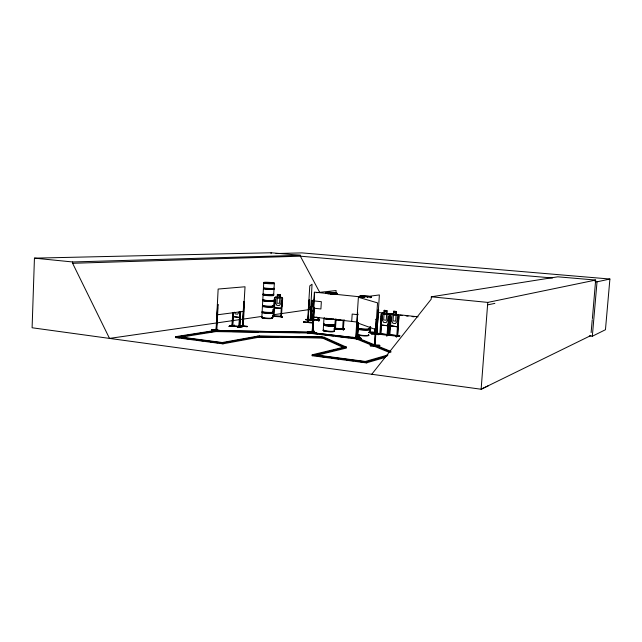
<?xml version="1.0" encoding="UTF-8"?>
<svg xmlns="http://www.w3.org/2000/svg" width="642" height="642" viewBox="0 0 642 642"><rect width="100%" height="100%" fill="white"/><g stroke="black" fill="none" stroke-linecap="round" stroke-linejoin="round"><path stroke-width="0.96" d="M314.235 320.246L305.873 319.764L314.267 320.23M319.547 292.07L300.352 256.182L300.408 255.283L271.125 252.763L34.443 258.148L32.1 327.765L109.565 338.414M488.522 385.673L481.131 389.237L109.509 338.406L72.61 263.292L72.658 261.968L300.408 255.283M322.252 337.154L322.236 337.965L259.48 337.122L222.814 343.839L175.443 337.556L175.483 336.705L214.259 330.582L308.569 332.235L218.449 330.574M220.286 331.047L211.683 330.028L220.286 331.047L220.31 330.51L211.988 329.474L220.286 330.526M212.004 329.474L211.683 330.052M215.423 331.336L215.463 330.534L215.832 331.593L178.115 337.604M217.662 307.67L216.266 330.542L217.638 304.79L218.103 304.733L216.827 330.478M219.997 331.095L211.908 329.948M222.814 343.839L222.854 342.956L259.528 336.312L324.033 337.178L346.247 347.057L346.198 347.916M233.897 325.566L234.33 325.157L234.322 325.671L229.033 326.305M234.306 325.173L229.33 326.345M229.435 326.425L229.459 325.911M232.107 325.149L231.842 326.072L239.931 327.003L240.67 311.498M232.597 312.55L232.187 326.04M232.717 313.489L232.163 326.048M231.85 325.173L232.54 325.261L232.605 326.168L232.765 325.221M232.605 326.152L233.311 312.63M232.565 326.152L233.383 314.54M242.7 326.682L237.861 327.46L237.444 326.898C238.062 326.256 243.703 326.056 242.251 326.642L242.283 326.136M238.872 326.93L238.96 326.056M238.993 326.955L239.779 311.434M239.129 326.914L239.691 316.257M239.233 326.922L239.305 326.024M239.675 327.035L239.98 326.112L239.065 326.056M239.57 327.019L240.501 311.514M239.763 327.035L239.883 326.104M232.589 313.593L233.239 316.683L239.322 317.421L240.573 311.803M242.764 325.486L243.294 325.398L243.23 326.321L244.506 301.764L243.799 301.78L242.435 326.345L242.965 326.256L242.893 325.366M243.799 301.78L242.716 326.377L245.027 286.773L218.144 289.052L216.041 330.486M257.843 336.095L257.795 336.914L259.48 337.13L259.023 336.031L259.48 337.122L259.52 336.304L257.843 336.095L222.148 342.547M261.816 317.493L262.105 312.542M262.153 311.506L262.434 306.362M262.49 305.319L262.763 300.36M262.795 299.878L263.076 294.903M263.124 293.867L263.405 288.707M263.742 282.681L263.469 287.664A5.313 0.441 3.2 0 0 269.504 288.435A5.313 0.441 3.2 0 0 273.869 288.13M271.076 253.654L271.125 252.763M272.722 312.06L272.874 309.492M273.709 294.445L273.998 289.285M274.054 288.25L274.351 283.274M280.69 316.233L273.332 315.583L272.906 316.795L273.163 315.816M275.041 299.974L274.278 299.91L275.033 299.95L274.022 316.466C274.431 316.947 272.513 315.391 273.211 315.936L272.754 315.912M272.906 316.795L273.323 316.875L274.447 297.952L275.37 297.029L281.734 297.382M274.102 316.426L274.062 315.615L274.198 316.466M277.232 297.142L277.384 294.421L280.121 294.566L279.968 297.286M277.472 294.517L277.32 297.238L275.908 298.065L275.619 303.12L276.863 305.359L279.406 305.496L280.899 303.401L281.18 298.345L279.872 297.374L280.024 294.654M281.533 316.859C279.15 317.084 282.303 314.684 281.469 316.851L273.436 316.394M280.706 316L280.835 316.819L281.678 300.304L282.432 300.376L281.686 300.336M281.413 316.851L282.544 298.418L281.686 297.463M282.135 317.317L281.549 316.257L282.135 317.333L281.75 316.891M303.497 321.778L303.417 322.3L312.02 322.725M305.873 319.764L305.897 319.299L314.251 319.901L314.227 320.334M307.253 332.155L307.205 332.933L357.153 339.032L357.915 338.856L357.979 338.061L307.253 332.155L357.971 338.069L390.978 351.447M309.259 299.774L307.983 322.445M308.008 322.461L309.332 299.702M308.136 332.339L308.16 331.826L316.538 332.837L316.297 333.334M310.872 318.946L309.701 320.214M307.735 321.602L307.534 322.525L309.789 285.867L312.036 284.237L310.118 320.302M310.07 320.181C310.608 317.942 309.572 322.091 310.784 319.331M309.388 332.363L314.034 331.601L314.058 331.087L309.388 332.363L314.042 331.087M310.6 319.018C310.222 321.104 310.752 318.023 311.29 319.114M311.394 308.553L311.835 301.267L312.71 300.4L314.628 300.536M311.603 303.201L312.357 303.257L311.242 319.925L311.41 319.082M313.2 301.355L312.895 306.459L313.721 307.983M314.355 307.309L312.453 332.861L313.457 307.245L314.355 307.309L312.59 332.123M312.205 332.805L314.604 292.921M313.826 316.963L312.919 332.797L312.502 332.853L313.697 308.04M385.168 357.433L366.309 362.89L312.148 355.708L312.205 354.793L344.321 347.041L346.247 347.057M315.037 355.724L315.094 354.809L346.15 347.274L346.094 348.133L316.979 355.251M317.926 320.374L318.175 317.437L318.079 320.382M318.962 320.888L319.652 319.949L318.962 320.904L318.52 320.414M318.857 320.398C319.202 317.846 317.846 322.541 319.315 319.917C319.299 318.584 317.742 322.011 319.283 319.547M318.954 317.461L318.745 320.43L310.584 319.868L311.747 301.226L312.678 300.304L314.548 300.432M319.243 319.507L319.66 319.973M343.422 347.499L321.634 337.692L321.682 336.889L259.023 336.031M323.223 330.421L323.56 325.069M323.616 323.945L323.953 318.392M323.985 337.981L324.033 337.178M335.927 293.514L336.111 290.545L316.562 292.704M334.683 327.95C333.872 330.237 335.806 326.04 335.437 328.913L336.111 319.01M335.309 318.954L334.626 328.808L343.382 329.466C343.871 327.364 341.745 329.185 342.668 329.418M334.065 328.656L337.965 329.113L337.997 328.624M337.965 329.113L334.418 328.568M342.507 329.41L342.563 328.552M342.579 329.41L343.165 320.494M343.558 328.576L343.165 329.98L344.305 328.945L343.237 329.86M344.032 319.564L343.382 329.466L334.691 328.816M343.935 328.881L343.839 328.439L344.305 328.969M351.704 321.425L352.177 314.058L358.212 314.724M354.4 338.077L352.466 337.82L354.569 337.973M352.458 337.844L352.699 337.275L352.675 337.796M355.949 338.117L356.446 337.21M356.117 338.141L357.706 312.79M389.959 352.675L356.19 338.832C357.401 337.836 355.251 336.585 356.174 337.219M357.393 322.565L356.39 338.133C355.066 335.654 359.295 336.922 356.639 336.544M357.554 322.894L356.663 337.483L357.626 337.523L357.249 337.283M356.92 336.512L356.936 334.562M357.056 332.612L357.626 323.841M357.915 322.749L356.928 337.355M357.153 339.032L358.22 322.782M357.305 338.326L358.34 322.982M357.626 337.531L358.477 322.958M359.528 336.585C349.721 339.939 360.619 334.747 359.48 337.106C362.176 336.93 352.273 338.791 352.289 337.949M360.138 337.973L360.371 337.523L351.447 337.411M357.313 338.406L361.382 338.719L357.506 338.254M361.189 338.896L361.438 338.318L357.53 337.901M366.309 362.89L366.373 361.952L387.11 355.989M367.192 362.634L367.256 361.695M370.193 327.613C369.166 338.591 371.662 327.757 369.599 332.628L374.928 333.848L375.241 329.081M369.64 332.628L370.009 326.626M369.969 332.716L369.872 331.721M370.498 326.73L370.105 332.725L370.217 331.866L369.696 331.753M370.683 327.725L370.434 332.733M370.257 345.709L370.29 345.155L379.599 345.244L379.767 345.877L370.257 345.709L379.767 345.821M378.812 333.302L378.74 333.752L371.461 333.96L371.493 333.455L378.788 333.639M368.773 332.62L373.307 332.5L373.339 332.002L368.765 332.155M374.751 328.969L374.414 333.752L374.824 333.736M374.816 331.818L375 328.961M374.792 333.84L374.743 332.845M374.711 345.733L374.31 345.613L376.124 319.002L376.79 319.122L375.032 345.741L374.719 344.618M375.498 329.073L375.257 333.848L370.001 332.62M374.575 345.717L374.414 344.634M374.751 345.749L377.544 302.872L358.388 297.254L355.716 338.021L356.061 337.194M374.832 345.613L374.896 344.65L374.398 344.618M376.742 332.885C377.063 333.23 376.966 332.243 376.75 333.88L378.7 309.669L378.09 309.693L376.461 333.848L376.91 333.872L376.806 333.005M379.735 334.33C380.417 331.529 380.842 336.103 380.746 333.519M379.831 334.346L381.22 314.05L382.167 313.079L388.619 313.786L389.534 314.941L388.153 335.333L379.735 334.338L379.791 333.455M380.778 322.019L381.308 314.09L382.199 313.184M381.46 322.958L380.666 334.442L381.902 316.289L381.147 316.201M373.002 333.238L381.196 334.265L381.228 333.768L372.841 332.781L381.244 333.776M381.557 333.912L381.525 333.447M384.301 310.415L386.925 310.688L386.685 313.681L388.009 314.829L387.632 320.406L386.091 322.629L383.507 322.34L382.279 319.804L382.648 314.243L384.101 313.4L384.253 310.303L384.052 313.28M386.725 313.673L387.022 310.6L384.213 310.311M387.527 334.322L387.214 335.22L390.898 334.378L390.858 334.883L386.468 335.734L386.508 335.228L389.132 334.61M386.933 335.734L388.643 317.028M388.193 323.728L387.391 335.71L386.556 335.662L390.175 334.755L396.78 335.541L390.071 334.851M387.335 334.354L388.025 334.434L388.033 335.317M388.274 335.301L389.413 317.116L388.522 317.052M389.14 334.434L389.132 335.325L397.679 336.28L398.971 315.848L398.016 314.684L396.138 314.572L396.339 311.571L393.698 311.298L393.49 314.291L392.029 315.142L391.652 320.719L392.888 323.271L395.488 323.568L397.053 321.329L397.43 315.728L396.098 314.58M393.53 314.291L391.508 313.978L390.545 314.949L389.212 335.333L390.673 314.989M389.237 335.276L389.469 334.41M390.071 334.538L389.806 335.405L391.275 317.188M389.927 335.405L390.095 334.49M393.442 314.179L393.642 311.185L396.443 311.482L396.242 314.484M395.921 336.721L399.797 335.918L396.395 336.777L395.953 336.215L399.404 335.397L395.97 336.215M396.395 336.753L396.002 336.649L399.444 335.83M396.78 336.175L398.072 317.942M397.374 336.296L398.875 315.88L397.968 314.781L391.54 314.082M399.38 335.381L399.797 335.935M592.389 318.552L595.656 280.064L557.786 276.814L431.344 296.797L431.167 299.236L371.622 374.438M595.656 280.064L487.768 302.406L481.131 389.237L590.865 335.541M591.121 332.564L592.237 319.692M592.325 336.248L597.028 281.838L609.9 279.029L605.454 329.723L592.325 336.248L589.34 335.927M303.465 322.14L312.02 322.838L312.052 322.364L303.489 321.794M334.273 330.791A5.714 0.706 3.5 0 1 328.56 331.4A5.714 0.706 3.5 0 1 323.785 330.092L323.769 330.325A5.69 0.706 3.5 0 0 328.543 331.617A5.714 0.706 3.5 0 0 334.257 331.023A5.69 0.706 3.5 0 1 328.543 331.617A5.714 0.706 3.5 0 1 323.769 330.325M360.306 337.949L352.233 337.869M373.267 332.412L368.468 332.556M387.744 325.727L388.9 322.942L389.397 314.981L388.538 313.882M387.84 325.823L388.996 322.966L387.84 325.823L381.3 325.085L380.65 322.035L381.3 325.085M397.254 326.77L398.417 323.897L397.254 326.77L390.665 326.024L390.007 322.958L390.665 326.024M377.969 334.594L381.131 333.792M381.484 333.816L377.905 334.651M343.293 329.932L343.879 328.816M343.839 328.439L343.221 329.49M342.523 328.784L335.63 328.263M239.113 311.924L237.668 314.187L235.229 313.898L234.442 312.189M335.469 328.913L335.614 328.054M334.891 328.182L334.225 329.354L334.947 328.311M334.105 329.282L334.827 328.239M328.768 293.514L329.29 293.522M327.46 293.611A5.698 0.481 3.5 0 1 325.518 293.161A5.706 0.49 3.5 0 0 328.704 293.747L328.865 293.514M318.496 320.872L319.275 319.893M318.127 319.58L318.881 319.628M310.921 318.938L310.102 319.844L310.905 318.938M309.653 320.27L310.897 319.395M310.255 319.339L309.805 319.315M275.41 297.126L274.535 298L274.134 305.215L274.8 307.871L281.076 308.2M308.425 308.698L310.704 306.539M271.638 283.146L270.747 283.074L271.317 283.154M267.578 283.403L266.719 283.122M267.08 283.122L267.666 283.202L266.727 283.178M312.927 331.89L312.51 331.842M273.219 315.479L273.323 316.875M390.745 334.803L386.468 335.734M365.338 361.446L388.001 354.93M396.355 336.713L399.789 335.886M243.23 326.321L242.828 326.264M312.148 355.708L313.127 355.475M389.164 334.659L386.548 335.244M367.914 296.773L366.967 296.612L367.489 296.708M367.914 296.781L367.063 296.596L367.601 296.797M376.766 333.76L376.846 333.752M355.628 337.997L359.6 337.058L355.756 337.949M352.659 337.668L356.109 338.053L359.961 337.146M380.842 333.535L380.032 333.423M381.589 333.407L378.002 334.225L378.018 334.723L380.064 334.313M487.575 304.91L494.862 303.369M375.305 332.957L374.856 332.957M398.722 318.055L397.952 317.967M333.07 292.88L333.551 292.896L333.11 292.888M329.803 293.643L329.033 293.587M328.832 293.37L329.956 293.426L329.105 293.402M328.455 293.611L328.985 293.506M312.646 331.224C312.566 330.293 310.784 332.291 312.959 332.131M309.853 332.42L312.245 332.01M314.034 331.601L312.51 331.962M375.883 319.483L377.777 319.122M390.505 317.108L391.155 317.212M375.121 344.762L374.639 344.746M222.1 343.422L224.034 343.069M314.09 317.613L317.028 317.14M216.506 329.603L216.924 329.523L216.41 329.482M242.315 326.521L237.532 327.356M215.873 330.791L178.155 336.745L176.47 336.52M237.42 327.412L242.66 326.634M175.443 337.556L176.622 337.371M187.087 335.694L189.021 335.381M211.314 331.85L213.248 331.545M238.904 326.288L232.885 325.502M228.993 326.369L234.274 325.534M109.509 338.406L262.04 316.394M272.946 314.821L311.635 309.235M266.783 283.299L266.358 283.443M266.92 283.299L266.494 283.323M240.381 314.516L239.37 317.413L233.255 316.594M359.536 297.575L379.382 294.927L376.862 333.872M216.827 314.869L243.711 311.37M376.886 332.997L376.477 332.957M281.517 316.049L280.875 316.024M273.492 315.631L274.19 315.671M363.171 296.869L363.693 296.877M333.415 293.153L332.781 293.209L333.527 293.274M329.603 293.546L328.552 293.546M266.35 283.371L267.65 283.435M266.663 283.363L267.738 283.419M72.61 263.292L300.352 256.182L552.481 277.986M371.461 333.96L378.74 333.752M374.422 333.094L370.201 332.115M276.052 253.534L301.933 252.892L609.9 279.029M312.221 332.01L314.363 292.134L360.026 296.821M379.615 345.3L370.306 345.155M370.466 345.773L374.19 345.805M376.974 345.853L379.767 345.853M360.331 338.045L356.238 338.037L390.93 352.177M258.975 336.849L277.874 337.098M297.768 337.371L321.634 337.692M356.19 338.832L357.931 338.856L351.07 338.021M232.34 331.593L258.212 331.994M274.134 332.235L300.007 332.636M215.832 331.593L308.521 333.013L307.967 332.757M367.344 296.379L367.336 296.371M333.166 293.097L332.957 293.129M216.314 329.611L216.884 329.779M277.392 294.429L280.121 294.574M281.445 316L281.79 317.26M312.06 311.25L313.866 311.362M313.826 311.45L311.98 311.338L311.306 308.553M336.264 319.66L340.116 319.917M336.183 319.748L343.061 320.222M595.054 281.669L597.028 281.838M329.45 293.53L330.02 293.579M431.344 296.797L487.768 302.406M34.443 258.148L72.658 261.968M313.882 300.905L321.353 301.7L320.912 308.979L313.448 308.152M378.258 312.477L384.237 313.127M386.532 313.288L394.188 314.211M396.178 314.428L418.07 316.811M382.199 313.32L384.189 313.537M389.172 314.082L391.163 314.299M400.127 315.278L402.117 315.495M406.097 315.928L408.087 316.145M412.076 316.578L414.066 316.795M218.103 304.733L217.638 304.79M312.871 316.988L357.401 322.083M390.777 325.927L397.197 326.666M390.737 325.935L397.157 326.674M381.38 324.996L387.784 325.719M329.563 293.659L330.213 293.723M335.309 328.303L338.021 328.656M372.858 333.206L381.388 334.201M389.293 334.45L389.879 334.514M396.844 335.341L397.743 335.389M356.631 337.467L357.522 337.515M352.683 337.323L355.62 337.62M309.974 332.444L316.482 333.23L314.588 333.078M310.551 332.636L312.726 332.853M357.185 338.342L361.398 338.848M309.019 332.893L311.948 333.246M313.906 333.487L317.822 333.96M319.772 334.201L322.709 334.562M324.667 334.795L333.471 335.87M335.421 336.111L338.358 336.472M340.316 336.705L344.224 337.186M346.182 337.427L349.112 337.78M240.02 325.39L247.178 326.288L247.122 326.762L240.068 325.903M239.354 325.687L247.162 326.634M346.15 347.274L344.321 347.041L321.682 336.889M176.662 336.512L223.97 342.756L223.865 343.655L219.981 343.109M313.168 354.553L367.352 361.711L367.296 362.65L365.226 362.369M175.483 336.705L222.854 342.956M312.205 354.793L366.373 361.952M176.43 337.379L179.575 337.764M181.55 338.021L183.516 338.286M186.477 338.679L189.43 339.072M191.404 339.329L193.37 339.594M196.332 339.979L198.298 340.244M201.259 340.637L203.225 340.894M206.186 341.287L208.152 341.544M210.127 341.809L213.08 342.202M215.054 342.459L218.007 342.852M317.06 355.997L319.026 356.254M321.971 356.647L324.924 357.032M326.89 357.297L328.856 357.554M331.802 357.947L333.768 358.204M336.721 358.597L338.687 358.854M341.632 359.247L343.598 359.504M346.552 359.897L348.518 360.162M350.484 360.419L353.429 360.812M355.395 361.069L358.348 361.462M360.314 361.719L363.26 362.112M356.759 322.637L375.779 329.579M281.91 316.329L281.485 316.362L281.669 317.308M281.734 297.374L282.64 298.394L282.223 305.656L281.14 308.296L274.728 307.951L274.038 305.215M232.677 313.585L233.303 316.586M273.099 315.872L273.275 316.755M272.914 295.2A5.305 0.481 3.2 0 1 271.807 295.753A5.305 0.481 3.2 0 1 264.986 295.384A5.305 0.481 3.2 0 1 263.766 294.702M273.002 294.847A5.377 0.481 3.2 0 1 271.879 295.4A5.377 0.481 3.2 0 1 264.961 295.023A5.377 0.481 3.2 0 1 263.726 294.341M273.179 300.167A5.296 0.506 3.2 0 1 268.139 300.536A5.296 0.506 3.2 0 1 262.987 299.621M273.901 288.804A5.385 0.449 3.2 0 1 268.773 289.093A5.385 0.449 3.2 0 1 263.533 288.234M272.978 294.164A5.305 0.473 3.2 0 1 269.159 294.67A5.305 0.473 3.2 0 1 263.3 293.755M273.813 289.165A5.313 0.449 3.2 0 1 268.757 289.446A5.313 0.449 3.2 0 1 263.581 288.603M273.019 294.526A5.377 0.481 3.2 0 1 271.895 295.079A5.377 0.481 3.2 0 1 264.977 294.702A5.377 0.481 3.2 0 1 263.742 294.02M273.917 288.491A5.385 0.449 3.2 0 1 268.797 288.772A5.385 0.449 3.2 0 1 263.549 287.913M272.561 312.574A5.369 0.578 3.1 0 1 267.441 313.047A5.369 0.578 3.1 0 1 262.217 312.036M271.646 317.918A5.305 0.602 3 0 1 270.531 318.625A5.305 0.602 3 0 1 263.71 318.272A5.305 0.602 3 0 1 262.498 317.445M272.473 312.935A5.296 0.578 3.1 0 1 267.417 313.4A5.296 0.578 3.1 0 1 262.273 312.397M271.654 317.565A5.28 0.602 3 0 1 267.834 318.272A5.28 0.602 3 0 1 262.016 317.212M273.131 301.09A5.288 0.514 3.1 0 1 268.083 301.459A5.288 0.514 3.1 0 1 262.939 300.536M271.662 317.702A5.305 0.602 3 0 1 270.547 318.408A5.305 0.602 3 0 1 263.726 318.055A5.305 0.602 3 0 1 262.514 317.228M273.163 300.761A5.313 0.514 3.1 0 1 268.107 301.13A5.313 0.514 3.1 0 1 262.931 300.207M272.36 306.25A5.377 0.546 3.1 0 1 271.229 306.884A5.377 0.546 3.1 0 1 264.319 306.523A5.377 0.546 3.1 0 1 263.092 305.761M272.529 311.9A5.296 0.57 3.1 0 1 267.481 312.357A5.296 0.57 3.1 0 1 262.329 311.362M272.28 306.611A5.296 0.546 3.1 0 1 271.165 307.237A5.296 0.546 3.1 0 1 264.352 306.876A5.296 0.546 3.1 0 1 263.132 306.122M272.585 312.261A5.369 0.578 3.1 0 1 267.457 312.726A5.369 0.578 3.1 0 1 262.233 311.715M272.377 305.937A5.377 0.546 3.1 0 1 271.253 306.571A5.377 0.546 3.1 0 1 264.335 306.202A5.377 0.546 3.1 0 1 263.108 305.44M272.336 305.576A5.305 0.538 3.1 0 1 268.517 306.178A5.305 0.538 3.1 0 1 262.666 305.191M371.269 296.885A5.818 0.498 3.7 0 1 370.073 297.045M364.64 296.877A5.818 0.498 3.7 0 1 360.202 295.898A5.818 0.498 3.7 0 1 369.134 296.283M371.212 297.447A5.794 0.506 3.7 0 1 370.017 297.607A5.786 0.498 3.7 0 0 371.196 297.439M371.253 297.085A5.818 0.506 3.7 0 1 370.057 297.246M364.624 297.085A5.818 0.506 3.7 0 1 360.186 296.098A5.818 0.506 3.7 0 1 369.126 296.484M368.765 329.498A5.794 0.698 3.7 0 1 365.467 330.197A5.794 0.698 3.7 0 1 357.979 329.314M368.404 335.156A5.802 0.73 3.7 0 1 364.383 335.878A5.802 0.73 3.7 0 1 357.257 334.787M368.404 334.771A5.778 0.73 3.7 0 1 365.121 335.509A5.778 0.73 3.7 0 1 357.65 334.61M368.861 329.105A5.874 0.706 3.7 0 1 365.523 329.811A5.874 0.706 3.7 0 1 357.931 328.921M368.885 328.76A5.874 0.706 3.7 0 1 365.547 329.458A5.874 0.706 3.7 0 1 357.955 328.568M368.837 328.367A5.794 0.69 3.7 0 1 365.547 329.057A5.794 0.69 3.7 0 1 358.051 328.174M368.42 334.923A5.802 0.73 3.7 0 1 365.121 335.662A5.802 0.73 3.7 0 1 357.618 334.763M328.014 292.503A5.73 0.481 3.5 0 1 336.44 293.225A5.73 0.481 3.5 0 1 332.596 293.659A5.73 0.481 3.5 0 1 325.51 292.792M328.014 292.856A5.698 0.481 3.5 0 1 336.761 293.699A5.698 0.481 3.5 0 1 330.124 293.884A5.706 0.49 3.5 0 0 336.769 293.707A5.706 0.49 3.5 0 0 328.006 292.864A5.698 0.481 3.5 0 1 336.761 293.715A5.698 0.481 3.5 0 1 330.124 293.859M328.712 293.739A5.698 0.481 3.5 0 1 325.518 293.137M334.691 325.069A5.786 0.682 3.5 0 1 328.913 325.638A5.786 0.682 3.5 0 1 324.074 324.362M334.891 325.646A5.69 0.674 3.5 0 1 328.889 326.016A5.69 0.674 3.5 0 1 323.656 324.9M334.257 330.646A5.69 0.706 3.5 0 1 328.568 331.248A5.69 0.706 3.5 0 1 323.809 329.948M334.715 324.732A5.786 0.682 3.5 0 1 328.929 325.293A5.786 0.682 3.5 0 1 324.09 324.017M334.899 325.646A5.706 0.674 3.5 0 1 328.15 325.959A5.706 0.674 3.5 0 1 324.122 324.756M334.049 318.986A5.786 0.642 3.5 0 1 328.568 318.873A5.786 0.642 3.5 0 1 324.194 318.183M328.592 318.528A5.786 0.642 3.5 0 1 325.887 318.215M277.272 298.137L276.983 303.193L279.535 303.329L279.816 298.273L277.272 298.137M277.906 294.999L277.85 295.906L279.495 295.994L279.543 295.087L277.906 294.999M344.321 347.041L344.272 347.9L344.361 347.041M384.036 314.395L383.659 319.957L386.243 320.246L386.62 314.676L384.036 314.395M384.727 310.961L384.662 311.956L386.323 312.14L386.388 311.145L384.727 310.961M393.426 315.294L393.048 320.88L395.657 321.169L396.034 315.575L393.426 315.294M394.124 311.851L394.06 312.847L395.737 313.031L395.801 312.028L394.124 311.851M317.967 319.764L311.458 319.347L317.967 319.764M242.499 325.422L243.318 325.414L242.499 325.422M216.089 329.547L216.506 329.482L216.049 329.547M387.383 334.562L380.706 333.808L387.383 334.562M366.951 296.7L367.376 296.764L366.951 296.7M271.462 282.817L270.964 282.785L271.462 282.809M265.355 282.865A5.321 0.409 3.3 0 0 274.206 283.17A5.321 0.409 3.3 0 0 267.602 282.295A5.321 0.409 3.3 0 0 265.355 282.865M265.339 283.379A5.305 0.417 3.3 0 0 274.158 283.676A5.305 0.417 3.3 0 0 267.586 282.809A5.305 0.417 3.3 0 0 265.339 283.379M268.131 300.673A5.313 0.506 3.2 0 0 273.195 300.304A5.313 0.506 3.2 0 1 268.131 300.689A5.313 0.506 3.2 0 1 262.955 299.766A5.313 0.506 3.2 0 0 268.131 300.673M268.115 300.897A5.313 0.506 3.2 0 0 273.179 300.52A5.305 0.506 3.2 0 1 268.115 300.873A5.305 0.506 3.2 0 1 262.955 299.95A5.313 0.506 3.2 0 0 268.115 300.897M265.347 283.05A5.321 0.409 3.3 0 0 274.198 283.347A5.321 0.409 3.3 0 0 267.594 282.48A5.321 0.409 3.3 0 0 265.347 283.05M360.186 296.46A5.794 0.506 3.7 0 0 364.608 297.447A5.786 0.498 3.7 0 1 360.194 296.452A5.786 0.498 3.7 0 1 369.078 296.837A5.794 0.506 3.7 0 0 360.186 296.46M336.448 293.033A5.73 0.481 3.5 0 0 328.022 292.311A5.698 0.481 3.5 0 1 336.424 293.017A5.73 0.481 3.5 0 1 332.604 293.466A5.73 0.481 3.5 0 1 325.518 292.591A5.698 0.481 3.5 0 0 332.596 293.45A5.698 0.481 3.5 0 0 336.424 293.017M329.699 324.932A5.69 0.666 3.5 0 0 334.651 324.338A5.706 0.666 3.5 0 1 329.707 324.94A5.706 0.666 3.5 0 1 323.712 323.777A5.69 0.666 3.5 0 0 329.699 324.932M326.513 319.034A5.698 0.634 3.5 0 0 333.952 319.363A5.706 0.634 3.5 0 1 326.505 319.034A5.706 0.634 3.5 0 1 324.523 318.103A5.698 0.634 3.5 0 0 326.513 319.034"/></g></svg>
